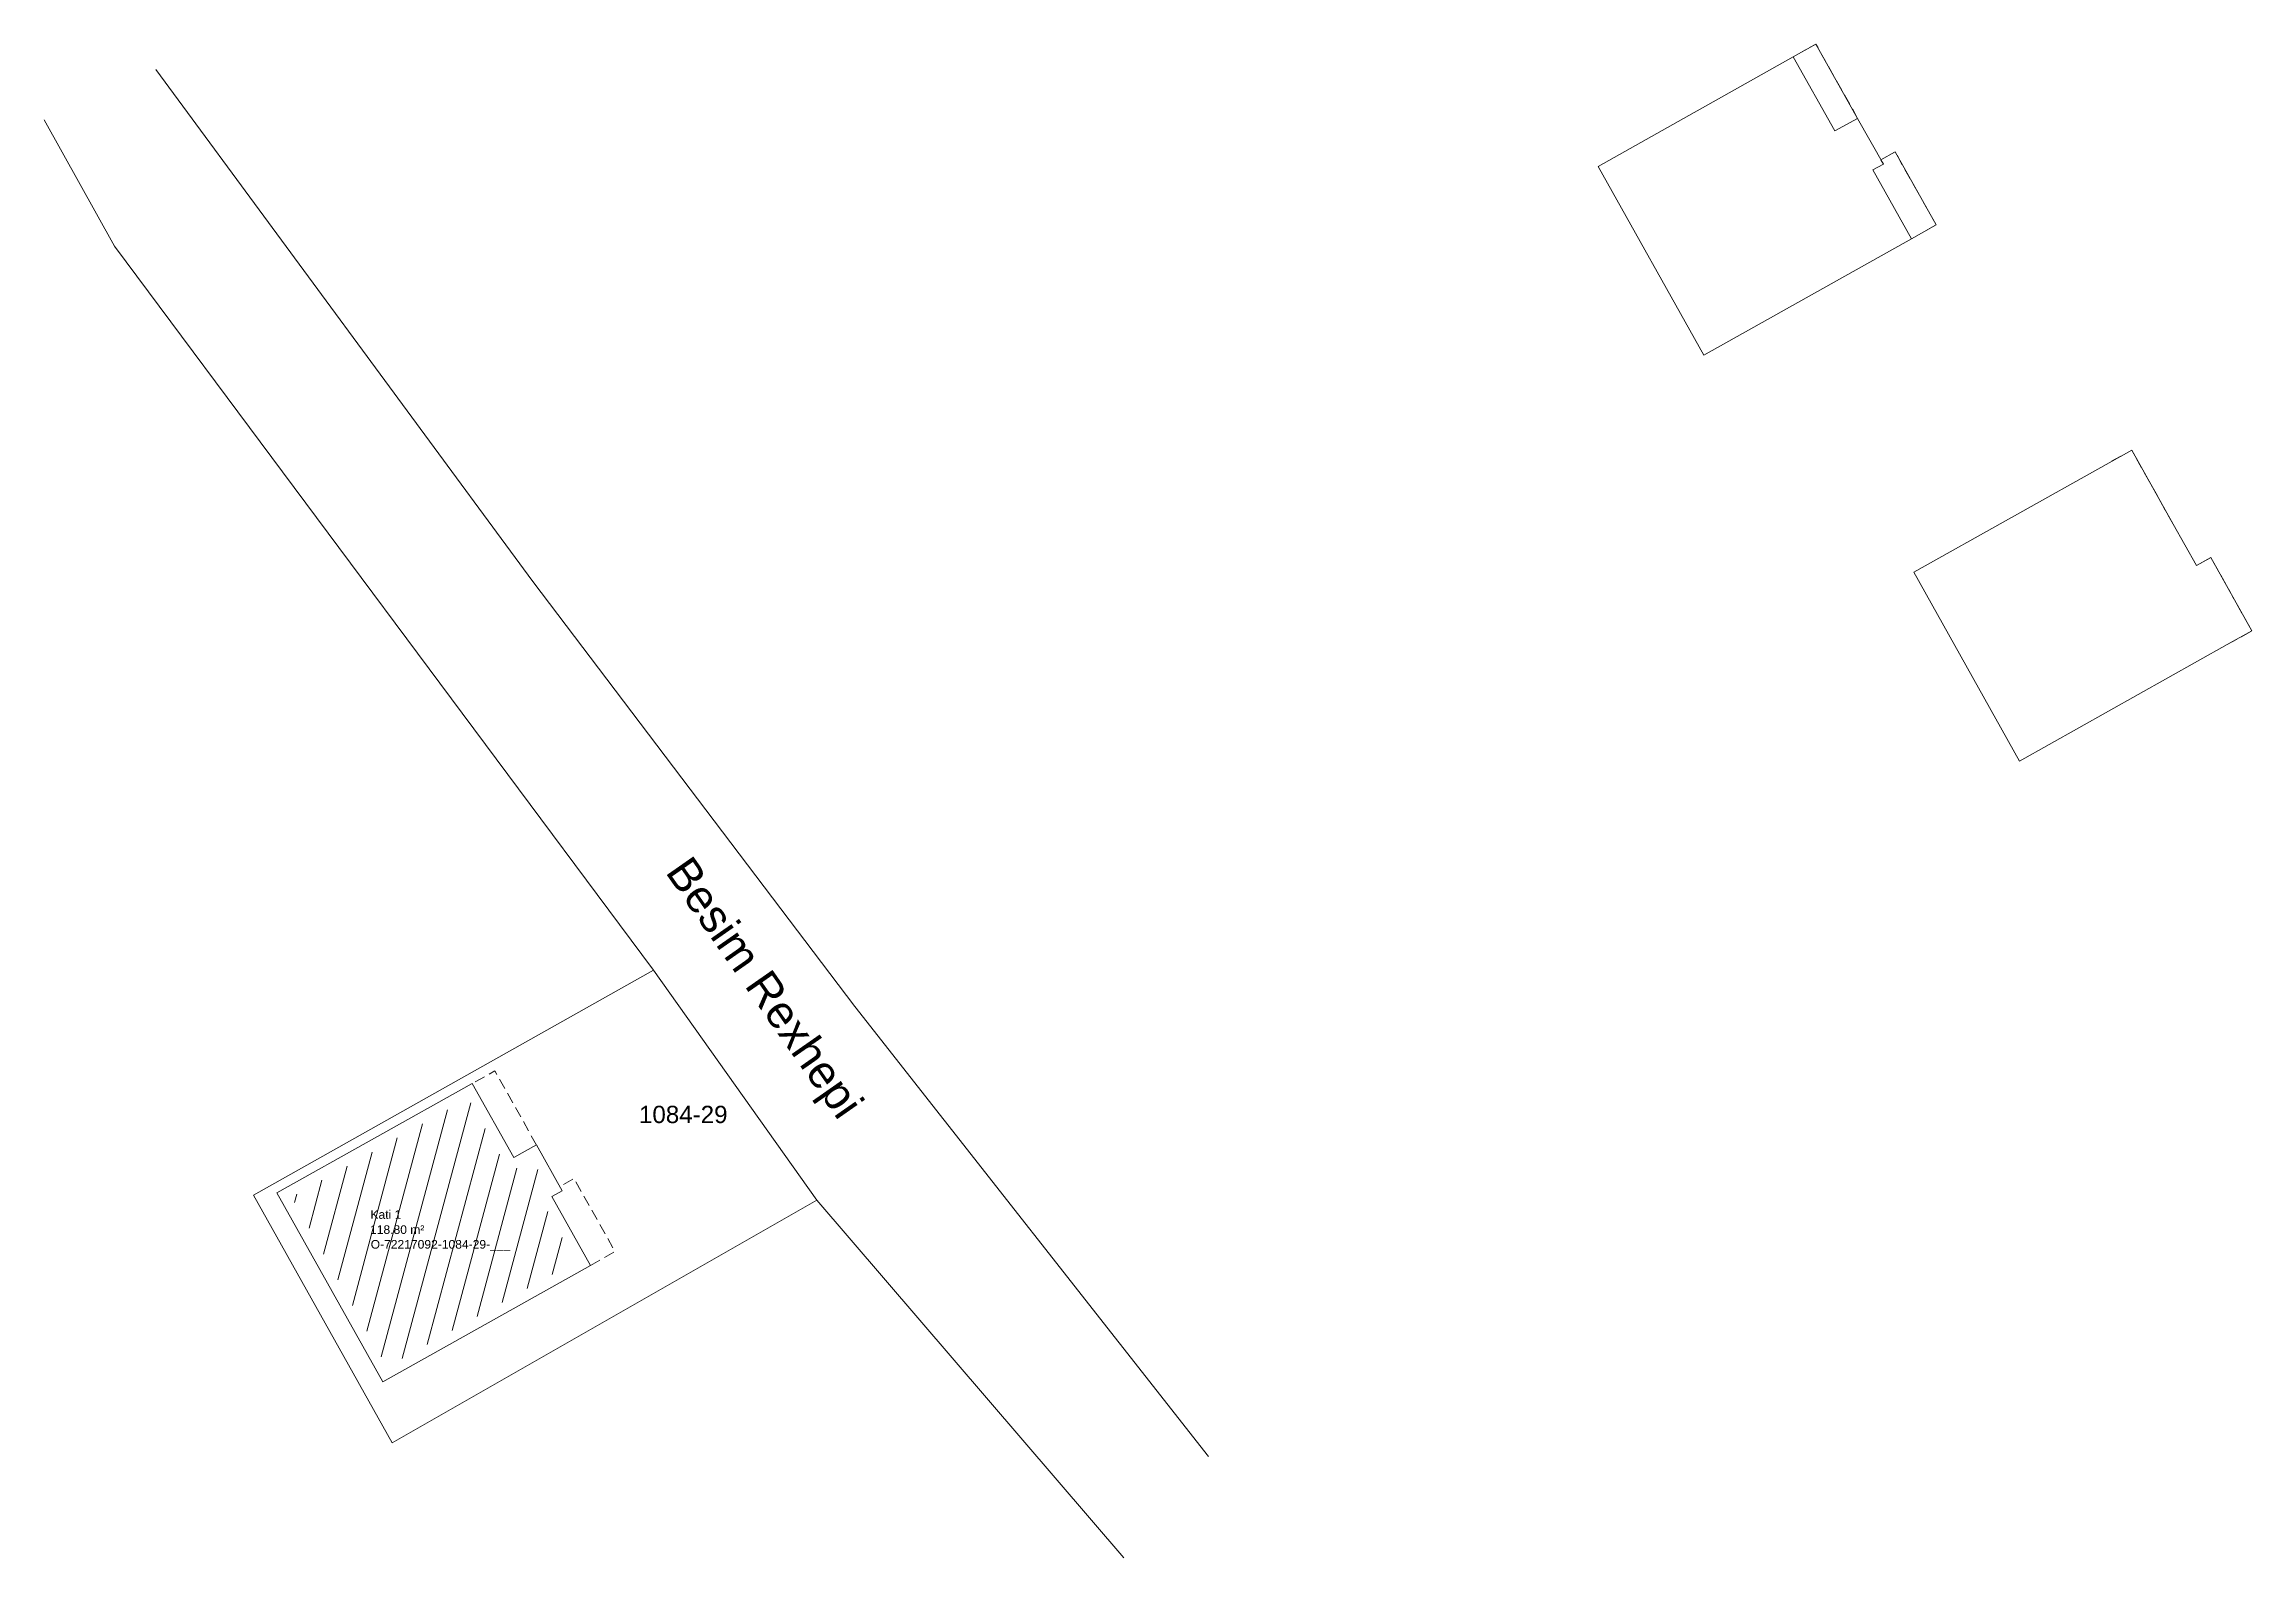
# Model space of a CAD drawing. Header units: metres. Extents: x 7513207 to 7513309, y 4691379 to 4691449.
import ezdxf

# ---------------------------------------------------------------- set-up
doc = ezdxf.new("R2010")
doc.units = ezdxf.units.M
doc.linetypes.add('DASHED', pattern=[0.75, 0.5, -0.25])
for name, color, linetype, lineweight in [('emrat e rrugeve', 7, 'Continuous', 0), ('kati 1', 1, 'Continuous', 0), ('kati 1 terasat', 6, 'DASHED', 0), ('Parcela baze', 7, 'Continuous', 0), ('Shkallet', 190, 'Continuous', 0)]:
    doc.layers.add(name, color=color, linetype=linetype, lineweight=lineweight)
doc.layers.add('Etazha', color=7, linetype='Continuous')
doc.layers.add('Nr i parceles', color=7, linetype='Continuous')
doc.styles.get("Standard").update_dxf_attribs({"font": 'arial.ttf'})

msp = doc.modelspace()

# ---------------------------------------------------------------- hatches: boundary and pattern name
at = {"layer": 'kati 1'}
h = msp.add_hatch(dxfattribs=at)
h.set_pattern_fill('ANSI31', color=256, scale=0.3, angle=30)
h.paths.add_polyline_path([(7513229.83, 4691397.65), (7513228.79, 4691397.06), (7513226.86, 4691400.49), (7513218.69, 4691395.91), (7513223.1, 4691388.05), (7513231.84, 4691392.94), (7513230.06, 4691396.13), (7513230.54, 4691396.4)])
h.paths.add_polyline_path([(7513222.91, 4691387.53), (7513223.65, 4691387.53), (7513223.65, 4691388.27), (7513222.91, 4691388.27)], flags=9)
h.paths.add_polyline_path([(7513229.79, 4691395.6), (7513230.53, 4691395.6), (7513230.53, 4691396.34), (7513229.79, 4691396.34)], flags=24)
h.paths.add_polyline_path([(7513228.46, 4691397.04), (7513229.2, 4691397.04), (7513229.2, 4691397.78), (7513228.46, 4691397.78)], flags=24)
h.paths.add_polyline_path([(7513218.23, 4691395.67), (7513218.97, 4691395.67), (7513218.97, 4691396.41), (7513218.23, 4691396.41)], flags=9)
h.paths.add_polyline_path([(7513226.57, 4691400.26), (7513227.31, 4691400.26), (7513227.31, 4691401.01), (7513226.57, 4691401.01)], flags=9)
h.paths.add_polyline_path([(7513222.22, 4691393.29), (7513228.95, 4691393.29), (7513228.95, 4691394.07), (7513222.22, 4691394.07)], flags=24)
h.paths.add_polyline_path([(7513222.22, 4691394.11), (7513224.75, 4691394.11), (7513224.75, 4691394.72), (7513222.22, 4691394.72)], flags=24)
h.paths.add_polyline_path([(7513222.23, 4691394.81), (7513223.87, 4691394.81), (7513223.87, 4691395.42), (7513222.23, 4691395.42)], flags=24)

# ---------------------------------------------------------------- linework, layer by layer
at = {"layer": 'emrat e rrugeve', "flags": 128}
msp.add_lwpolyline([(7513212.4, 4691448.09), (7513229.85, 4691424.4), (7513244.77, 4691404.74), (7513261.14, 4691383.91)], dxfattribs=at)
at = {"layer": 'emrat e rrugeve', "elevation": 616.14, "flags": 128}
msp.add_lwpolyline([(7513257.22, 4691379.22), (7513243.01, 4691395.78), (7513235.45, 4691406.41), (7513210.49, 4691439.92), (7513207.23, 4691445.77)], dxfattribs=at)
at = {"layer": 'kati 1', "elevation": 619.63, "flags": 128}
for points in [[(7513284.07, 4691434.88), (7513279.17, 4691443.61), (7513288.21, 4691448.68), (7513290.14, 4691445.25), (7513291.18, 4691445.83), (7513292.38, 4691443.72), (7513291.9, 4691443.45), (7513293.68, 4691440.26)], [(7513222.91, 4691387.37), (7513218.01, 4691396.11), (7513227.05, 4691401.17), (7513228.98, 4691397.74), (7513230.03, 4691398.33), (7513231.22, 4691396.21), (7513230.74, 4691395.94), (7513232.52, 4691392.75)]]:
    msp.add_lwpolyline(points, close=True, dxfattribs=at)
at = {"layer": 'kati 1', "flags": 128}
for points in [[(7513308.3, 4691421.48), (7513298.69, 4691416.09), (7513293.79, 4691424.83), (7513302.83, 4691429.9)], [(7513305.8, 4691427.05), (7513306.88, 4691425.14)]]:
    msp.add_lwpolyline(points, dxfattribs=at)
at = {"layer": 'kati 1 terasat', "elevation": 619.63, "flags": 128}
for points in [[(7513291.19, 4691445.83), (7513289.26, 4691449.27), (7513288.21, 4691448.68)], [(7513293.68, 4691440.26), (7513294.82, 4691440.91), (7513292.92, 4691444.29), (7513292.27, 4691443.92)], [(7513230.03, 4691398.32), (7513228.1, 4691401.76), (7513227.05, 4691401.17)], [(7513232.52, 4691392.75), (7513233.66, 4691393.4), (7513231.76, 4691396.78), (7513231.11, 4691396.41)]]:
    msp.add_lwpolyline(points, dxfattribs=at)
at = {"layer": 'kati 1 terasat', "flags": 128}
for points in [[(7513305.8, 4691427.05), (7513303.88, 4691430.48), (7513302.83, 4691429.9)], [(7513308.3, 4691421.48), (7513309.44, 4691422.12), (7513307.54, 4691425.51), (7513306.88, 4691425.14)]]:
    msp.add_lwpolyline(points, dxfattribs=at)
at = {"layer": 'Parcela baze', "flags": 128}
msp.add_lwpolyline([(7513223.34, 4691384.55), (7513216.93, 4691396), (7513235.45, 4691406.41), (7513243.01, 4691395.78)], close=True, dxfattribs=at)
at = {"layer": 'Shkallet', "flags": 128}
for points in [[(7513289.26, 4691449.27), (7513288.21, 4691448.68), (7513290.14, 4691445.25), (7513291.18, 4691445.83)], [(7513291.9, 4691443.45), (7513292.38, 4691443.72), (7513291.18, 4691445.83), (7513290.14, 4691445.25), (7513288.21, 4691448.68), (7513279.17, 4691443.61), (7513284.07, 4691434.88), (7513293.68, 4691440.26)], [(7513292.92, 4691444.29), (7513292.27, 4691443.92), (7513292.38, 4691443.72), (7513291.9, 4691443.45), (7513293.68, 4691440.26), (7513294.82, 4691440.91)], [(7513305.8, 4691427.05), (7513303.88, 4691430.48), (7513302.83, 4691429.9), (7513293.79, 4691424.83), (7513298.69, 4691416.09), (7513308.3, 4691421.48), (7513309.44, 4691422.12), (7513307.54, 4691425.51), (7513306.88, 4691425.14)]]:
    msp.add_lwpolyline(points, close=True, dxfattribs=at)

# ---------------------------------------------------------------- texts
at = {"layer": 'emrat e rrugeve', "linetype": 'DASHED'}
msp.add_text('Besim Rexhepi', height=1.5, rotation=304.915, dxfattribs=at).set_placement((7513235.96, 4691410.96))
at = {"layer": 'Etazha', "linetype": 'DASHED'}
for s, p in [('Kati 1', (7513222.34, 4691394.91)), ('118.80 m²', (7513222.32, 4691394.21)), ('O-72217092-1084-29-___', (7513222.35, 4691393.53))]:
    msp.add_text(s, height=0.4, dxfattribs=at).set_placement(p)
at = {"layer": 'Nr i parceles', "linetype": 'DASHED'}
msp.add_text('1084-29', height=0.8, dxfattribs=at).set_placement((7513234.77, 4691399.34))

doc.saveas('drawing.dxf')
